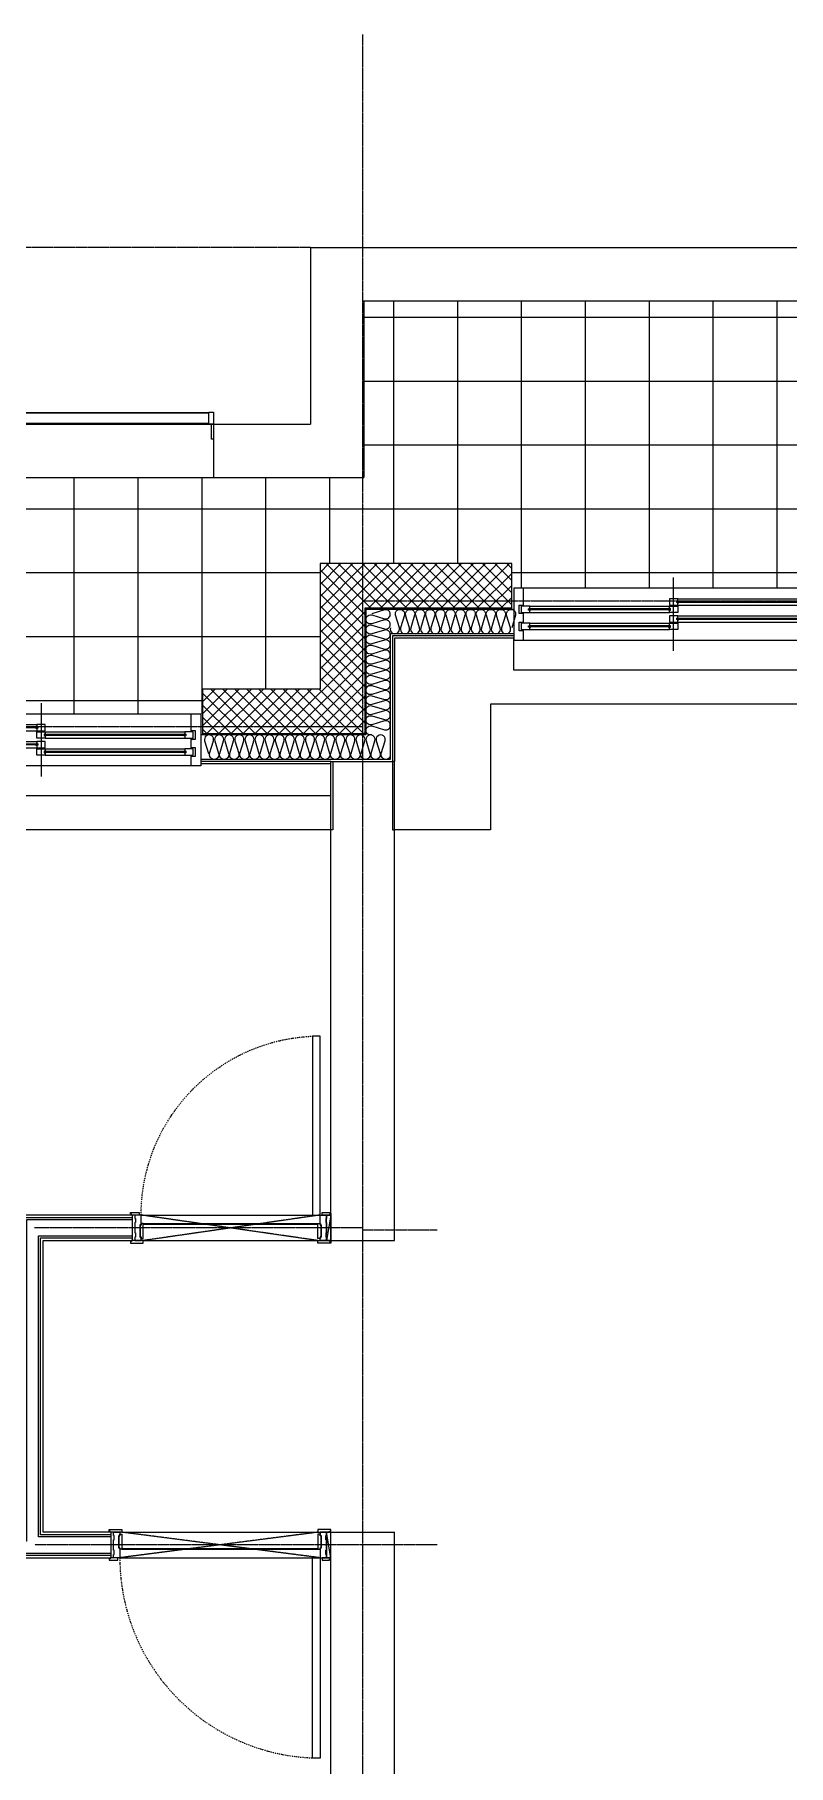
# Model space of a CAD drawing. Header units: millimetres. Extents: x 18456 to 179493, y -203649 to 469211.
# Drawn here: x 131418 to 134957, y 428510 to 436641 of the extents above; entities that cross this region are included whole.
import ezdxf

# ---------------------------------------------------------------- set-up
doc = ezdxf.new("R2010")
doc.units = ezdxf.units.MM
for name, pattern in [('X-평면도(기본형)$0$CEN', [52.5, 50, -1, 0.5, -1]), ('X-평면도(기본형)$0$DASHDOTX2', [2, 1, -0.5, 0, -0.5]), ('X-평면도(기본형)$0$HID', [2.8, 1.8, -1]), ('X-평면도(기본형)$0$HID2', [7.5, 6, -1.5])]:
    doc.linetypes.add(name, pattern=pattern)
for name, color, linetype, true_color in [('X-평면도(기본형)$0$40HAT', 9, 'Continuous', 0x808080), ('X-평면도(기본형)$0$4ELE', 4, 'Continuous', 0x00ffff), ('X-평면도(기본형)$0$4GYP', 4, 'Continuous', 0x00ffff), ('X-평면도(기본형)$0$7GYP', 7, 'Continuous', 0x000000), ('X-평면도(기본형)$0$AHID', 5, 'X-평면도(기본형)$0$HID', 0x0000ff), ('X-평면도(기본형)$0$CEN', 1, 'X-평면도(기본형)$0$CEN', 0xff0000), ('X-평면도(기본형)$0$DOOR', 4, 'Continuous', 0x00ffff), ('X-평면도(기본형)$0$ETC', 9, 'Continuous', 0x808080), ('X-평면도(기본형)$0$INS', 9, 'Continuous', 0x808080), ('X-평면도(기본형)$0$INSUL', 9, 'Continuous', 0x808080), ('X-평면도(기본형)$0$TIL', 5, 'Continuous', 0x0000ff), ('X-평면도(기본형)$0$UIS', 7, 'X-평면도(기본형)$0$HID2', 0x000000), ('X-평면도(기본형)$0$W1', 2, 'Continuous', 0xffff00), ('X-평면도(기본형)$0$W2', 3, 'Continuous', 0x00ff00), ('X-평면도(기본형)$0$WID', 4, 'Continuous', 0x00ffff)]:
    doc.layers.add(name, color=color, linetype=linetype, true_color=true_color)

# ---------------------------------------------------------------- blocks, each defined once
blk = doc.blocks.new('X-평면도(기본형)$0$100012')
at = {"layer": 'X-평면도(기본형)$0$DOOR', "color": 1, "linetype": 'ByBlock', "true_color": 0xff0000}
blk.add_line((-20, 0), (0, -120), dxfattribs=at)
at = {"layer": 'X-평면도(기본형)$0$DOOR', "color": 5, "true_color": 0x0000ff}
for p, q in [((960, -40), (40, -40)), ((960, -43), (40, -43))]:
    blk.add_line(p, q, dxfattribs=at)
at = {"layer": 'X-평면도(기본형)$0$DOOR'}
for points in [[(30, 0), (30, 940.8), (66, 940.8), (66, 0)], [(30, 0), (30, 940.8), (66, 940.8), (66, 0)], [(0, 0), (0, -15.9), (3, -15.9), (3, -35.9), (0, -35.9), (0, -84.1), (3, -84.1), (3, -104.1), (0, -104.1), (0, -120), (30, -120), (30, -105), (25, -105), (25, -45), (30, -45), (30, -40), (30, 0)], [(1000, 0), (1000, -15.9), (997, -15.9), (997, -35.9), (1000, -35.9), (1000, -84.1), (997, -84.1), (997, -104.1), (1000, -104.1), (1000, -120), (999.1, -120), (980, -120), (970, -120), (970, -105), (975, -105), (975, -45), (970, -45), (970, -40), (970, 0)], [(40, -40), (30, -40), (30, -47), (25, -47), (25, -103), (30, -103), (30, -110), (40, -110)], [(960, -40), (970, -40), (970, -47), (975, -47), (975, -103), (970, -103), (970, -110), (960, -110)]]:
    blk.add_lwpolyline(points, close=True, dxfattribs=at)
at = {"layer": 'X-평면도(기본형)$0$DOOR', "linetype": 'ByBlock'}
for points in [[(-15, 12), (-15, 7), (-20, 7), (-20, 0), (20, 0), (20, 12)], [(1015, 0), (1015, 5), (1020, 5), (1020, 12), (980, 12), (980, 0)], [(-15, -120), (-15, -125), (-20, -125), (-20, -132), (40, -132), (40, -120)], [(1015, -120), (1015, -125), (1020, -125), (1020, -132), (960, -132), (960, -120)]]:
    blk.add_lwpolyline(points, close=True, dxfattribs=at)
at = {"layer": 'X-평면도(기본형)$0$DOOR', "color": 1, "linetype": 'ByBlock', "true_color": 0xff0000}
blk.add_lwpolyline([(-20, 0), (-20, -120), (0, -120), (0, 0)], close=True, dxfattribs=at)
at = {"layer": 'X-평면도(기본형)$0$DOOR', "color": 1, "linetype": 'X-평면도(기본형)$0$HID', "true_color": 0xff0000}
blk.add_lwpolyline([(960, -120), (40, -120), (970, 0), (30, 0)], close=True, dxfattribs=at)
at = {"layer": 'X-평면도(기본형)$0$DOOR', "color": 1, "linetype": 'X-평면도(기본형)$0$DASHDOTX2', "ltscale": 5, "true_color": 0xff0000}
blk.add_arc((28.6, -0.6), 941.4, 0.03802, 87.72378, dxfattribs=at)
blk = doc.blocks.new('X-평면도(기본형)$0$DW1500')
at = {"layer": 'X-평면도(기본형)$0$WID', "color": 8, "true_color": 0x808080}
for p, q in [((1455, 0), (45, 0)), ((766.5, -63), (1428.5, -63)), ((766.5, -63), (766.5, -67)), ((766.5, -67), (1428.5, -67)), ((1428.5, -63), (1428.5, -67)), ((71.5, -98), (733.5, -98)), ((71.5, -98), (71.5, -102)), ((71.5, -102), (733.5, -102)), ((733.5, -98), (733.5, -102)), ((766.5, -143), (1428.5, -143)), ((766.5, -143), (766.5, -147)), ((766.5, -147), (1428.5, -147)), ((1428.5, -143), (1428.5, -147)), ((71.5, -178), (733.5, -178)), ((71.5, -178), (71.5, -182)), ((71.5, -182), (733.5, -182)), ((733.5, -178), (733.5, -182)), ((45, -245), (1455, -245))]:
    blk.add_line(p, q, dxfattribs=at)
at = {"layer": 'X-평면도(기본형)$0$WID', "color": 1, "true_color": 0xff0000}
blk.add_line((750, 50), (750, -295), dxfattribs=at)
at = {"layer": 'X-평면도(기본형)$0$WID'}
for p, q in [((1425, -50), (770, -50)), ((1425, -80), (770, -80)), ((730, -85), (75, -85)), ((730, -115), (75, -115)), ((1425, -130), (770, -130)), ((1425, -160), (770, -160)), ((730, -165), (75, -165)), ((730, -195), (75, -195))]:
    blk.add_line(p, q, dxfattribs=at)
for points in [[(0, -245), (45, -245), (45, -200), (25, -200), (25, -160), (45, -160), (45, -120), (25, -120), (25, -80), (45, -80), (45, 0), (0, 0)], [(1500, 0), (1455, 0), (1455, -45), (1475, -45), (1475, -85), (1455, -85), (1455, -125), (1475, -125), (1475, -165), (1455, -165), (1455, -245), (1500, -245)], [(770, -80), (730, -80), (730, -50), (770, -50), (770, -60), (764.5, -61.8), (764.5, -68.2), (770, -70)], [(1425, -80), (1465, -80), (1465, -50), (1425, -50), (1425, -60), (1430.5, -61.8), (1430.5, -68.2), (1425, -70)], [(75, -115), (35, -115), (35, -85), (75, -85), (75, -95), (69.5, -96.8), (69.5, -103.2), (75, -105)], [(730, -115), (770, -115), (770, -85), (730, -85), (730, -95), (735.5, -96.8), (735.5, -103.2), (730, -105)], [(770, -160), (730, -160), (730, -130), (770, -130), (770, -140), (764.5, -141.8), (764.5, -148.2), (770, -150)], [(1425, -160), (1465, -160), (1465, -130), (1425, -130), (1425, -140), (1430.5, -141.8), (1430.5, -148.2), (1425, -150)], [(75, -195), (35, -195), (35, -165), (75, -165), (75, -175), (69.5, -176.8), (69.5, -183.2), (75, -185)], [(730, -195), (770, -195), (770, -165), (730, -165), (730, -175), (735.5, -176.8), (735.5, -183.2), (730, -185)]]:
    blk.add_lwpolyline(points, close=True, dxfattribs=at)
at = {"layer": 'X-평면도(기본형)$0$WID', "color": 8, "true_color": 0x808080}
for points in [[(770, -59.2), (772.7, -60.6), (773.3, -61.6), (773.8, -63)], [(770, -70.8), (772.7, -69.4), (773.3, -68.4), (773.8, -67)], [(1425, -59.2), (1422.3, -60.6), (1421.7, -61.6), (1421.2, -63)], [(1425, -70.8), (1422.3, -69.4), (1421.7, -68.4), (1421.2, -67)], [(75, -94.2), (77.7, -95.6), (78.3, -96.6), (78.8, -98)], [(75, -105.8), (77.7, -104.4), (78.3, -103.4), (78.8, -102)], [(730, -94.2), (727.3, -95.6), (726.7, -96.6), (726.2, -98)], [(730, -105.8), (727.3, -104.4), (726.7, -103.4), (726.2, -102)], [(770, -139.2), (772.7, -140.6), (773.3, -141.6), (773.8, -143)], [(770, -150.8), (772.7, -149.4), (773.3, -148.4), (773.8, -147)], [(1425, -139.2), (1422.3, -140.6), (1421.7, -141.6), (1421.2, -143)], [(1425, -150.8), (1422.3, -149.4), (1421.7, -148.4), (1421.2, -147)], [(75, -174.2), (77.7, -175.6), (78.3, -176.6), (78.8, -178)], [(75, -185.8), (77.7, -184.4), (78.3, -183.4), (78.8, -182)], [(730, -174.2), (727.3, -175.6), (726.7, -176.6), (726.2, -178)], [(730, -185.8), (727.3, -184.4), (726.7, -183.4), (726.2, -182)]]:
    blk.add_lwpolyline(points, dxfattribs=at)
blk = doc.blocks.new('U140 (X-평면도(기본형)$0$ins-l)')
at = {"layer": 'X-평면도(기본형)$0$INSUL', "color": 8, "true_color": 0x808080}
for p, q in [((36.9, 24.2), (21.4, 75.8)), ((57.5, 75.8), (42, 24.2)), ((78.1, 24.2), (62.6, 75.8)), ((98.7, 75.8), (83.2, 24.2)), ((119.3, 24.2), (103.8, 75.8)), ((139.9, 75.8), (124.5, 24.2)), ((160.5, 24.2), (145.1, 75.8)), ((181.1, 75.8), (165.7, 24.2)), ((201.7, 24.2), (186.3, 75.8)), ((222.3, 75.8), (206.9, 24.2)), ((243, 24.2), (227.5, 75.8)), ((263.6, 75.8), (248.1, 24.2)), ((284.2, 24.2), (268.7, 75.8)), ((304.8, 75.8), (289.3, 24.2)), ((325.4, 24.2), (309.9, 75.8)), ((346, 75.8), (330.6, 24.2)), ((366.6, 24.2), (351.2, 75.8)), ((387.2, 75.8), (371.8, 24.2)), ((407.8, 24.2), (392.4, 75.8)), ((428.4, 75.8), (413, 24.2)), ((449.1, 24.2), (433.6, 75.8)), ((469.7, 75.8), (454.2, 24.2)), ((490.3, 24.2), (474.8, 75.8)), ((510.9, 75.8), (495.4, 24.2))]:
    blk.add_line(p, q, dxfattribs=at)
at = {"layer": 'X-평면도(기본형)$0$INSUL', "color": 8, "true_color": 0x808080, "extrusion": (0, 0, -1)}
for centre in [(-39.4, 81.2), (-80.7, 81.2), (-121.9, 81.2), (-163.1, 81.2), (-204.3, 81.2), (-245.5, 81.2), (-286.8, 81.2), (-328, 81.2), (-369.2, 81.2), (-410.4, 81.2), (-451.6, 81.2), (-492.9, 81.2)]:
    blk.add_arc(centre, 18.8, 343.30076, 196.69924, dxfattribs=at)
at = {"layer": 'X-평면도(기본형)$0$INSUL', "color": 8, "true_color": 0x808080}
for centre in [(18.8, 18.8), (60, 18.8), (101.3, 18.8), (142.5, 18.8), (183.7, 18.8), (224.9, 18.8), (266.1, 18.8), (307.4, 18.8), (348.6, 18.8), (389.8, 18.8), (431, 18.8), (472.2, 18.8)]:
    blk.add_arc(centre, 18.8, 163.30076, 16.69924, dxfattribs=at)
blk = doc.blocks.new('U105 (X-평면도(기본형)$0$ins-l)')
at = {"layer": 'X-평면도(기본형)$0$INSUL', "color": 8, "true_color": 0x808080}
for p, q in [((36.9, 24.2), (21.4, 75.8)), ((57.5, 75.8), (42, 24.2)), ((78.1, 24.2), (62.6, 75.8)), ((98.7, 75.8), (83.2, 24.2)), ((119.3, 24.2), (103.8, 75.8)), ((139.9, 75.8), (124.5, 24.2)), ((160.5, 24.2), (145.1, 75.8)), ((181.1, 75.8), (165.7, 24.2)), ((201.7, 24.2), (186.3, 75.8)), ((222.3, 75.8), (206.9, 24.2)), ((243, 24.2), (227.5, 75.8)), ((263.6, 75.8), (248.1, 24.2)), ((284.2, 24.2), (268.7, 75.8)), ((304.8, 75.8), (289.3, 24.2)), ((325.4, 24.2), (309.9, 75.8)), ((346, 75.8), (330.6, 24.2)), ((366.6, 24.2), (351.2, 75.8)), ((387.2, 75.8), (371.8, 24.2)), ((407.8, 24.2), (392.4, 75.8)), ((428.4, 75.8), (413, 24.2)), ((449.1, 24.2), (433.6, 75.8)), ((469.7, 75.8), (454.2, 24.2)), ((490.3, 24.2), (474.8, 75.8)), ((510.9, 75.8), (495.4, 24.2))]:
    blk.add_line(p, q, dxfattribs=at)
at = {"layer": 'X-평면도(기본형)$0$INSUL', "color": 8, "true_color": 0x808080, "extrusion": (0, 0, -1)}
for centre in [(-39.4, 81.2), (-80.7, 81.2), (-121.9, 81.2), (-163.1, 81.2), (-204.3, 81.2), (-245.5, 81.2), (-286.8, 81.2), (-328, 81.2), (-369.2, 81.2), (-410.4, 81.2), (-451.6, 81.2), (-492.9, 81.2)]:
    blk.add_arc(centre, 18.8, 343.30076, 196.69924, dxfattribs=at)
at = {"layer": 'X-평면도(기본형)$0$INSUL', "color": 8, "true_color": 0x808080}
for centre in [(18.8, 18.8), (60, 18.8), (101.3, 18.8), (142.5, 18.8), (183.7, 18.8), (224.9, 18.8), (266.1, 18.8), (307.4, 18.8), (348.6, 18.8), (389.8, 18.8), (431, 18.8), (472.2, 18.8)]:
    blk.add_arc(centre, 18.8, 163.30076, 16.69924, dxfattribs=at)
blk = doc.blocks.new('U152 (X-평면도(기본형)$0$ins-l)')
at = {"layer": 'X-평면도(기본형)$0$INSUL', "color": 8, "true_color": 0x808080}
for p, q in [((36.9, 24.2), (21.4, 75.8)), ((57.5, 75.8), (42, 24.2)), ((78.1, 24.2), (62.6, 75.8)), ((98.7, 75.8), (83.2, 24.2)), ((119.3, 24.2), (103.8, 75.8)), ((139.9, 75.8), (124.5, 24.2)), ((160.5, 24.2), (145.1, 75.8)), ((181.1, 75.8), (165.7, 24.2)), ((201.7, 24.2), (186.3, 75.8)), ((222.3, 75.8), (206.9, 24.2)), ((243, 24.2), (227.5, 75.8)), ((263.6, 75.8), (248.1, 24.2)), ((284.2, 24.2), (268.7, 75.8)), ((304.8, 75.8), (289.3, 24.2)), ((325.4, 24.2), (309.9, 75.8)), ((346, 75.8), (330.6, 24.2)), ((366.6, 24.2), (351.2, 75.8)), ((387.2, 75.8), (371.8, 24.2)), ((407.8, 24.2), (392.4, 75.8)), ((428.4, 75.8), (413, 24.2)), ((449.1, 24.2), (433.6, 75.8)), ((469.7, 75.8), (454.2, 24.2)), ((490.3, 24.2), (474.8, 75.8)), ((510.9, 75.8), (495.4, 24.2)), ((531.5, 24.2), (516, 75.8)), ((552.1, 75.8), (536.6, 24.2)), ((572.7, 24.2), (557.3, 75.8)), ((593.3, 75.8), (577.9, 24.2)), ((613.9, 24.2), (598.5, 75.8)), ((634.5, 75.8), (619.1, 24.2)), ((655.2, 24.2), (639.7, 75.8)), ((675.8, 75.8), (660.3, 24.2)), ((696.4, 24.2), (680.9, 75.8)), ((717, 75.8), (701.5, 24.2)), ((737.6, 24.2), (722.1, 75.8)), ((758.2, 75.8), (742.7, 24.2))]:
    blk.add_line(p, q, dxfattribs=at)
at = {"layer": 'X-평면도(기본형)$0$INSUL', "color": 8, "true_color": 0x808080, "extrusion": (0, 0, -1)}
for centre in [(-39.4, 81.2), (-80.7, 81.2), (-121.9, 81.2), (-163.1, 81.2), (-204.3, 81.2), (-245.5, 81.2), (-286.8, 81.2), (-328, 81.2), (-369.2, 81.2), (-410.4, 81.2), (-451.6, 81.2), (-492.9, 81.2), (-534.1, 81.2), (-575.3, 81.2), (-616.5, 81.2), (-657.7, 81.2), (-699, 81.2), (-740.2, 81.2)]:
    blk.add_arc(centre, 18.8, 343.30076, 196.69924, dxfattribs=at)
at = {"layer": 'X-평면도(기본형)$0$INSUL', "color": 8, "true_color": 0x808080}
for centre in [(18.8, 18.8), (60, 18.8), (101.3, 18.8), (142.5, 18.8), (183.7, 18.8), (224.9, 18.8), (266.1, 18.8), (307.4, 18.8), (348.6, 18.8), (389.8, 18.8), (431, 18.8), (472.2, 18.8), (513.5, 18.8), (554.7, 18.8), (595.9, 18.8), (637.1, 18.8), (678.3, 18.8), (719.6, 18.8)]:
    blk.add_arc(centre, 18.8, 163.30076, 16.69924, dxfattribs=at)
blk = doc.blocks.new('X-평면도(기본형)$0$wd120900')
at = {"layer": 'X-평면도(기본형)$0$DOOR', "color": 1, "linetype": 'ByBlock', "true_color": 0xff0000}
blk.add_line((-20, 120), (0, 0), dxfattribs=at)
at = {"layer": 'X-평면도(기본형)$0$DOOR', "color": 5, "true_color": 0x0000ff}
for p, q in [((860, 80), (40, 80)), ((860, 77), (40, 77))]:
    blk.add_line(p, q, dxfattribs=at)
at = {"layer": 'X-평면도(기본형)$0$DOOR'}
for points in [[(30, 120), (30, 960), (66, 960), (66, 120)], [(30, 120), (30, 960), (66, 960), (66, 120)], [(0, 120), (0, 104.1), (3, 104.1), (3, 84.1), (0, 84.1), (0, 35.9), (3, 35.9), (3, 15.9), (0, 15.9), (0, 0), (30, 0), (30, 15), (25, 15), (25, 75), (30, 75), (30, 80), (30, 120)], [(900, 120), (900, 104.1), (897, 104.1), (897, 84.1), (900, 84.1), (900, 35.9), (897, 35.9), (897, 15.9), (900, 15.9), (900, 0), (899.1, 0), (880, 0), (870, 0), (870, 15), (875, 15), (875, 75), (870, 75), (870, 80), (870, 120)], [(40, 80), (30, 80), (30, 73), (25, 73), (25, 17), (30, 17), (30, 10), (40, 10)], [(860, 80), (870, 80), (870, 73), (875, 73), (875, 17), (870, 17), (870, 10), (860, 10)]]:
    blk.add_lwpolyline(points, close=True, dxfattribs=at)
at = {"layer": 'X-평면도(기본형)$0$DOOR', "linetype": 'ByBlock'}
for points in [[(-15, 132), (-15, 127), (-20, 127), (-20, 120), (20, 120), (20, 132)], [(915, 120), (915, 125), (920, 125), (920, 132), (880, 132), (880, 120)], [(-15, 0), (-15, -5), (-20, -5), (-20, -12), (40, -12), (40, 0)], [(915, 0), (915, -5), (920, -5), (920, -12), (860, -12), (860, 0)]]:
    blk.add_lwpolyline(points, close=True, dxfattribs=at)
at = {"layer": 'X-평면도(기본형)$0$DOOR', "color": 1, "linetype": 'ByBlock', "true_color": 0xff0000}
blk.add_lwpolyline([(-20, 120), (-20, 0), (0, 0), (0, 120)], close=True, dxfattribs=at)
at = {"layer": 'X-평면도(기본형)$0$DOOR', "color": 1, "linetype": 'X-평면도(기본형)$0$HID', "true_color": 0xff0000}
blk.add_lwpolyline([(860, 0), (40, 0), (870, 120), (30, 120)], close=True, dxfattribs=at)
at = {"layer": 'X-평면도(기본형)$0$DOOR', "color": 1, "linetype": 'X-평면도(기본형)$0$DASHDOTX2', "ltscale": 5, "true_color": 0xff0000}
blk.add_arc((28.6, 119.4), 841.4, 0.03802, 87.45308, dxfattribs=at)
blk = doc.blocks.new('U165 (X-평면도(기본형)$0$ng)')
at = {"color": 0, "linetype": 'ByBlock', "lineweight": -2}
for p, q in [((-810, -103.5), (-810, 22.5)), ((-810, 22.5), (-800, 22.5)), ((-800, 22.5), (-800, -47.5)), ((800, 22.5), (810, 22.5)), ((800, -47.5), (800, 22.5)), ((810, 22.5), (810, -103.5)), ((-810, -47.5), (-788, -47.5)), ((-788, -47.5), (-788, -50.5)), ((788, -50.5), (-788, -50.5)), ((-788, -50.5), (-788, -100.5)), ((-788, -50.5), (788, -50.5)), ((788, -50.5), (788, -47.5)), ((788, -47.5), (810, -47.5)), ((788, -100.5), (788, -50.5)), ((-788, -103.5), (-810, -103.5)), ((-788, -100.5), (788, -100.5)), ((788, -100.5), (-788, -100.5)), ((-788, -100.5), (-788, -103.5)), ((788, -103.5), (788, -100.5)), ((810, -103.5), (788, -103.5))]:
    blk.add_line(p, q, dxfattribs=at)

msp = doc.modelspace()

# ---------------------------------------------------------------- hatches: boundary and pattern name
at = {"layer": 'X-평면도(기본형)$0$40HAT'}
h = msp.add_hatch(dxfattribs=at)
h.set_pattern_fill('H3', color=256, scale=40, style=0, pattern_type=2)
h.set_pattern_definition([(315, (-172988.756, 97481.56), (28.2842712, 28.2842712), []), (45, (-172988.756, 97481.56), (-28.2842712, 28.2842712), [])])
h.paths.add_polyline_path([(132207.9, 433355.8), (132207.9, 433565.8), (132757.9, 433565.8), (132757.9, 434155.8), (133657.9, 434155.8), (133657.9, 433945.8), (132967.9, 433945.8), (132967.9, 433355.8)], flags=0)
at = {"layer": 'X-평면도(기본형)$0$TIL'}
h = msp.add_hatch(dxfattribs=at)
h.set_pattern_fill('H3', color=256, scale=300, angle=45, style=0, pattern_type=2)
h.set_pattern_definition([(360, (-511296.1, 394813.12), (2e-13, 300), []), (90, (-511296.1, 394813.12), (-300, 9e-14), [])])
h.paths.add_polyline_path([(141817.9, 435390.8), (138467.9, 435390.8), (138467.9, 434495.8), (137717.9, 434495.8), (137717.9, 435390.8), (132962.9, 435390.8), (132962.9, 434560.8), (130087.9, 434560.8), (130087.9, 433565.8), (130687.9, 433565.8), (130687.9, 433450.8), (132207.9, 433450.8), (132207.9, 433565.8), (132757.9, 433565.8), (132757.9, 434155.8), (133657.9, 434155.8), (133657.9, 434040.8), (135177.9, 434040.8), (135177.9, 434155.8), (138847.9, 434155.8), (138847.9, 434040.8), (140367.9, 434040.8), (140367.9, 434155.8), (140767.9, 434155.8), (140917.9, 434155.8), (141817.9, 434155.8)], flags=0)

# ---------------------------------------------------------------- linework, layer by layer
at = {"layer": 'X-평면도(기본형)$0$4ELE'}
for p, q in [((130637.9, 434810.8), (132257.9, 434810.8)), ((130637.9, 434560.8), (132257.9, 434560.8))]:
    msp.add_line(p, q, dxfattribs=at)
at = {"layer": 'X-평면도(기본형)$0$4GYP'}
for p, q in [((133097.9, 433815.8), (133097.9, 433225.8)), ((133667.9, 433815.8), (133097.9, 433815.8)), ((133107.9, 433805.8), (133107.9, 433225.8)), ((133667.9, 433805.8), (133107.9, 433805.8)), ((132807.9, 433225.8), (132197.9, 433225.8)), ((132807.9, 433215.8), (132197.9, 433215.8))]:
    msp.add_line(p, q, dxfattribs=at)
at = {"layer": 'X-평면도(기본형)$0$7GYP'}
for p, q in [((131877.9, 430975.8), (131877.9, 431095.8)), ((131777.9, 429485.8), (131777.9, 429605.8))]:
    msp.add_line(p, q, dxfattribs=at)
for points in [[(131877.9, 431083.3), (131370.4, 431083.3), (131370.4, 429573.3), (128975.4, 429573.3), (128975.4, 430995.8)], [(131877.9, 431095.8), (131357.9, 431095.8), (131357.9, 429585.8), (128987.9, 429585.8), (128987.9, 430995.8)], [(128887.9, 430995.8), (128887.9, 429485.8), (131777.9, 429485.8)], [(128900.4, 430995.8), (128900.4, 429498.3), (131777.9, 429498.3)], [(128909.9, 430995.8), (128909.9, 429507.8), (131777.9, 429507.8)], [(131877.9, 431073.8), (131379.9, 431073.8), (131379.9, 429563.8), (128965.9, 429563.8), (128965.9, 430995.8)], [(131777.9, 429583.8), (131435.9, 429583.8), (131435.9, 430997.8), (131877.9, 430997.8)], [(131777.9, 429593.3), (131445.4, 429593.3), (131445.4, 430988.3), (131877.9, 430988.3)], [(131777.9, 429605.8), (131457.9, 429605.8), (131457.9, 430975.8), (131877.9, 430975.8)]]:
    msp.add_lwpolyline(points, dxfattribs=at)
at = {"layer": 'X-평면도(기본형)$0$AHID'}
msp.add_line((130087.9, 433065.8), (132807.9, 433065.8), dxfattribs=at)
msp.add_lwpolyline([(135167.9, 433805.8), (135167.9, 433655.8), (133667.9, 433655.8), (133667.9, 433805.8)], dxfattribs=at)
at = {"layer": 'X-평면도(기본형)$0$CEN'}
for p, q in [((132957.9, 436640.8), (132957.9, 422820.8)), ((132712.9, 435640.8), (125472.9, 435640.8)), ((132957.9, 433980.8), (142017.9, 433980.8)), ((130032.9, 433390.8), (132957.9, 433390.8)), ((132957.9, 431035.8), (131417.9, 431035.8)), ((132957.9, 431025.8), (133307.9, 431025.8)), ((133307.9, 429545.8), (131417.9, 429545.8))]:
    msp.add_line(p, q, dxfattribs=at)
at = {"layer": 'X-평면도(기본형)$0$INS'}
for p, q in [((132972.9, 433940.8), (132972.9, 433350.8)), ((133667.9, 433940.8), (132972.9, 433940.8)), ((133087.9, 433825.8), (133087.9, 433235.8)), ((133667.9, 433825.8), (133087.9, 433825.8)), ((132972.9, 433350.8), (132197.9, 433350.8)), ((133087.9, 433235.8), (132197.9, 433235.8))]:
    msp.add_line(p, q, dxfattribs=at)
for points in [[(132807.9, 432905.8), (132807.9, 433225.8), (132817.9, 433225.8)], [(133107.9, 432905.8), (133107.9, 433225.8), (133097.9, 433225.8)]]:
    msp.add_lwpolyline(points, dxfattribs=at)
at = {"layer": 'X-평면도(기본형)$0$UIS'}
for points in [[(141367.9, 433325.8), (141367.9, 433495.8), (133557.9, 433495.8), (133557.9, 432905.8), (133107.9, 432905.8)], [(132807.9, 432905.8), (129977.9, 432905.8)]]:
    msp.add_lwpolyline(points, dxfattribs=at)
at = {"layer": 'X-평면도(기본형)$0$W1'}
for p, q in [((132712.9, 435640.8), (135397.9, 435640.8)), ((132712.9, 435640.8), (132712.9, 434810.8)), ((132962.9, 435390.8), (135397.9, 435390.8)), ((132962.9, 435390.8), (132962.9, 434560.8)), ((132257.9, 434810.8), (132257.9, 434560.8)), ((132257.9, 434810.8), (132712.9, 434810.8)), ((132257.9, 434560.8), (132962.9, 434560.8)), ((132817.9, 433225.8), (133097.9, 433225.8)), ((132807.9, 430975.8), (132807.9, 432905.8)), ((133107.9, 430975.8), (133107.9, 432905.8)), ((132807.9, 430975.8), (133107.9, 430975.8)), ((132807.9, 429605.8), (133107.9, 429605.8)), ((132807.9, 426995.8), (132807.9, 429605.8)), ((133107.9, 426995.8), (133107.9, 429605.8))]:
    msp.add_line(p, q, dxfattribs=at)
for points in [[(132817.9, 433225.8), (132817.9, 432905.8), (132807.9, 432905.8)], [(133097.9, 433225.8), (133097.9, 432905.8), (133107.9, 432905.8)]]:
    msp.add_lwpolyline(points, dxfattribs=at)
at = {"layer": 'X-평면도(기본형)$0$W2'}
for p, q in [((132757.9, 434155.8), (132757.9, 433565.8)), ((133657.9, 434155.8), (132757.9, 434155.8)), ((133657.9, 433945.8), (133657.9, 434155.8)), ((132967.9, 433945.8), (132967.9, 433355.8)), ((133657.9, 433945.8), (132967.9, 433945.8)), ((132207.9, 433355.8), (132207.9, 433565.8)), ((132757.9, 433565.8), (132207.9, 433565.8)), ((132967.9, 433355.8), (132207.9, 433355.8))]:
    msp.add_line(p, q, dxfattribs=at)

# ---------------------------------------------------------------- block references
at = {"layer": 'X-평면도(기본형)$0$40HAT', "rotation": 180}
msp.add_blockref('X-평면도(기본형)$0$100012', (132787.9, 429485.8), dxfattribs=at)
at = {"layer": 'X-평면도(기본형)$0$DOOR', "rotation": 180}
msp.add_blockref('X-평면도(기본형)$0$DW1500', (135167.9, 433795.8), dxfattribs=at)
at = {"layer": 'X-평면도(기본형)$0$DOOR', "xscale": -1}
msp.add_blockref('X-평면도(기본형)$0$DW1500', (132197.9, 433450.8), dxfattribs=at)
at = {"layer": 'X-평면도(기본형)$0$DOOR', "xscale": -1, "rotation": 9.871863326793573e-09}
msp.add_blockref('X-평면도(기본형)$0$wd120900', (132787.9, 430975.8), dxfattribs=at)
at = {"layer": 'X-평면도(기본형)$0$ETC', "rotation": 180}
msp.add_blockref('U165 (X-평면도(기본형)$0$ng)', (131447.9, 434763.3), dxfattribs=at)
at = {"layer": 'X-평면도(기본형)$0$INSUL', "xscale": -1.149999999999999, "yscale": 1.149999999999999, "zscale": 1.149999999999999, "rotation": 270}
msp.add_blockref('U105 (X-평면도(기본형)$0$ins-l)', (132972.9, 433350.8), dxfattribs=at)
at = {"layer": 'X-평면도(기본형)$0$INSUL', "yscale": 1.149999999999999, "zscale": 1.149999999999999}
for name, p, xscale in [('U140 (X-평면도(기본형)$0$ins-l)', (133087.9, 433825.8), 1.149999999999999), ('U152 (X-평면도(기본형)$0$ins-l)', (133087.9, 433235.8), -1.149999999999999)]:
    msp.add_blockref(name, p, dxfattribs=dict(at, xscale=xscale))

doc.saveas('drawing.dxf')
